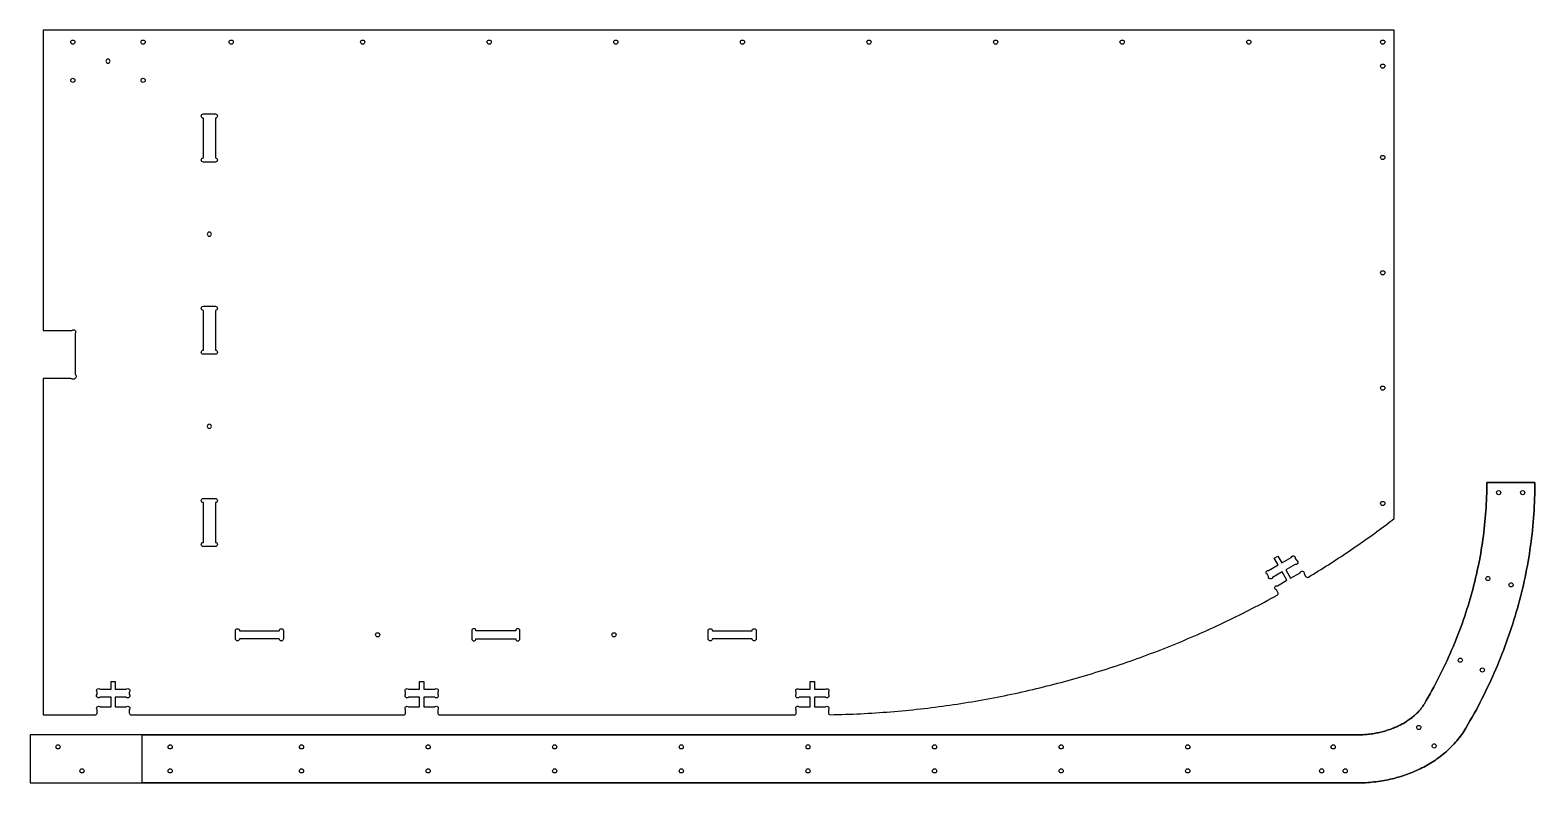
# Model space of a CAD drawing. Extents: x 0.9 to 94.8, y 0.4 to 47.4.
import ezdxf

# ---------------------------------------------------------------- set-up
doc = ezdxf.new("R2010")
doc.units = 0
for name, color, linetype in [('DOOR_OPTION_TRIM', 3, 'CONTINUOUS'), ('SCREW_LOCATION_MARKERS', 1, 'CONTINUOUS'), ('SCREW_LOCATION_RECESS', 1, 'CONTINUOUS'), ('SOLID_ENDWALL_TRIM', 245, 'CONTINUOUS'), ('THREE_QUARTER_INCH_THRUCUT', 18, 'CONTINUOUS')]:
    doc.layers.add(name, color=color, linetype=linetype)

msp = doc.modelspace()

# ---------------------------------------------------------------- linework, layer by layer
at = {"layer": 'DOOR_OPTION_TRIM'}
msp.add_lwpolyline([(7.87, 0.406), (7.87, 3.406), (81.68, 3.406), (83.675, 3.406), (83.77, 3.406), (83.861, 3.408), (83.95, 3.411), (84.04, 3.416), (84.129, 3.421), (84.217, 3.428), (84.305, 3.436), (84.393, 3.445), (84.48, 3.455), (84.567, 3.467), (84.653, 3.479), (84.738, 3.493), (84.823, 3.508), (84.908, 3.524), (84.991, 3.541), (85.074, 3.559), (85.157, 3.578), (85.239, 3.598), (85.32, 3.619), (85.4, 3.642), (85.479, 3.665), (85.558, 3.689), (85.636, 3.714), (85.713, 3.741), (85.789, 3.768), (85.864, 3.796), (85.938, 3.825), (86.011, 3.855), (86.084, 3.885), (86.155, 3.917), (86.226, 3.949), (86.295, 3.982), (86.363, 4.016), (86.431, 4.051), (86.497, 4.087), (86.562, 4.123), (86.626, 4.16), (86.688, 4.198), (86.75, 4.236), (86.81, 4.275), (86.87, 4.315), (86.928, 4.355), (86.984, 4.396), (87.04, 4.437), (87.094, 4.479), (87.147, 4.521), (87.199, 4.564), (87.249, 4.608), (87.298, 4.651), (87.346, 4.696), (87.392, 4.74), (87.437, 4.785), (87.481, 4.83), (87.524, 4.876), (87.565, 4.922), (87.604, 4.968), (87.643, 5.015), (87.68, 5.062), (87.716, 5.109), (87.75, 5.156), (87.783, 5.203), (87.815, 5.251), (87.845, 5.299), (87.877, 5.352), (87.994, 5.553), (88.113, 5.759), (88.229, 5.965), (88.344, 6.172), (88.457, 6.38), (88.567, 6.587), (88.676, 6.796), (88.784, 7.004), (88.889, 7.213), (88.992, 7.423), (89.094, 7.633), (89.193, 7.843), (89.291, 8.054), (89.387, 8.264), (89.481, 8.476), (89.573, 8.688), (89.664, 8.9), (89.752, 9.112), (89.838, 9.325), (89.923, 9.538), (90.006, 9.751), (90.087, 9.965), (90.166, 10.179), (90.243, 10.393), (90.318, 10.608), (90.391, 10.823), (90.463, 11.038), (90.532, 11.254), (90.6, 11.47), (90.666, 11.686), (90.73, 11.902), (90.792, 12.119), (90.852, 12.336), (90.91, 12.553), (90.966, 12.77), (91.021, 12.988), (91.073, 13.206), (91.124, 13.424), (91.172, 13.642), (91.219, 13.861), (91.264, 14.079), (91.307, 14.298), (91.348, 14.517), (91.388, 14.737), (91.425, 14.956), (91.46, 15.176), (91.494, 15.396), (91.526, 15.616), (91.555, 15.836), (91.583, 16.056), (91.609, 16.277), (91.633, 16.498), (91.655, 16.718), (91.675, 16.939), (91.693, 17.16), (91.71, 17.382), (91.724, 17.603), (91.736, 17.824), (91.747, 18.046), (91.756, 18.267), (91.762, 18.489), (91.767, 18.711), (91.77, 18.933), (91.771, 19.158), (91.771, 19.166), (94.771, 19.167), (94.771, 19.153), (94.77, 18.908), (94.767, 18.66), (94.761, 18.412), (94.754, 18.164), (94.744, 17.916), (94.732, 17.669), (94.718, 17.421), (94.702, 17.174), (94.684, 16.927), (94.664, 16.68), (94.641, 16.433), (94.617, 16.186), (94.59, 15.94), (94.561, 15.694), (94.53, 15.448), (94.497, 15.202), (94.462, 14.956), (94.424, 14.711), (94.385, 14.466), (94.343, 14.221), (94.299, 13.976), (94.253, 13.732), (94.205, 13.488), (94.155, 13.244), (94.103, 13.001), (94.049, 12.758), (93.992, 12.515), (93.934, 12.272), (93.873, 12.03), (93.811, 11.788), (93.746, 11.547), (93.679, 11.306), (93.61, 11.065), (93.539, 10.824), (93.466, 10.584), (93.391, 10.345), (93.314, 10.105), (93.235, 9.866), (93.153, 9.628), (93.07, 9.39), (92.984, 9.152), (92.897, 8.915), (92.807, 8.678), (92.716, 8.442), (92.622, 8.206), (92.526, 7.971), (92.429, 7.736), (92.329, 7.502), (92.227, 7.268), (92.123, 7.034), (92.017, 6.801), (91.91, 6.569), (91.8, 6.337), (91.688, 6.106), (91.574, 5.875), (91.458, 5.645), (91.34, 5.415), (91.22, 5.186), (91.098, 4.957), (90.974, 4.729), (90.848, 4.502), (90.72, 4.275), (90.59, 4.048), (90.455, 3.818), (90.395, 3.719), (90.331, 3.617), (90.264, 3.516), (90.195, 3.417), (90.124, 3.319), (90.051, 3.223), (89.976, 3.129), (89.9, 3.036), (89.821, 2.945), (89.741, 2.855), (89.659, 2.767), (89.576, 2.681), (89.491, 2.596), (89.404, 2.513), (89.316, 2.431), (89.226, 2.351), (89.135, 2.273), (89.042, 2.196), (88.948, 2.12), (88.853, 2.047), (88.756, 1.975), (88.658, 1.904), (88.559, 1.835), (88.458, 1.768), (88.356, 1.702), (88.253, 1.638), (88.149, 1.576), (88.044, 1.515), (87.937, 1.455), (87.83, 1.398), (87.721, 1.341), (87.612, 1.287), (87.501, 1.234), (87.389, 1.182), (87.277, 1.133), (87.163, 1.084), (87.049, 1.038), (86.933, 0.993), (86.817, 0.949), (86.7, 0.908), (86.582, 0.867), (86.463, 0.829), (86.343, 0.792), (86.223, 0.757), (86.102, 0.723), (85.98, 0.691), (85.857, 0.661), (85.734, 0.632), (85.609, 0.605), (85.485, 0.58), (85.359, 0.556), (85.233, 0.534), (85.107, 0.514), (84.98, 0.495), (84.852, 0.478), (84.724, 0.463), (84.595, 0.45), (84.466, 0.438), (84.336, 0.428), (84.206, 0.42), (84.075, 0.414), (83.944, 0.409), (83.812, 0.406), (83.686, 0.406), (81.68, 0.406)], close=True, dxfattribs=at)
for points in [[(94.012, 18.652, -0.414214), (94.14, 18.52, -0.414214), (94.008, 18.392, -0.414214), (93.88, 18.525, -0.414214)], [(93.313, 12.899, -0.414214), (93.409, 12.742, -0.414214), (93.252, 12.646, -0.414214), (93.156, 12.803, -0.414214)], [(91.536, 7.577, -0.414214), (91.611, 7.409, -0.414214), (91.443, 7.334, -0.414214), (91.369, 7.502, -0.414214)], [(88.586, 2.791, -0.414214), (88.566, 2.609, -0.414214), (88.383, 2.629, -0.414214), (88.403, 2.812, -0.414214)], [(9.739, 1.156, -0.414214), (9.609, 1.026, -0.414214), (9.479, 1.156, -0.414214), (9.609, 1.286, -0.414214)], [(9.739, 1.156, -0.414214), (9.609, 1.026, -0.414214), (9.479, 1.156, -0.414214), (9.609, 1.286, -0.414214)], [(17.938, 1.156, -0.414214), (17.808, 1.026, -0.414214), (17.678, 1.156, -0.414214), (17.808, 1.286, -0.414214)], [(17.938, 1.156, -0.414214), (17.808, 1.026, -0.414214), (17.678, 1.156, -0.414214), (17.808, 1.286, -0.414214)], [(25.838, 1.156, -0.414214), (25.708, 1.026, -0.414214), (25.578, 1.156, -0.414214), (25.708, 1.286, -0.414214)], [(25.838, 1.156, -0.414214), (25.708, 1.026, -0.414214), (25.578, 1.156, -0.414214), (25.708, 1.286, -0.414214)], [(33.738, 1.156, -0.414214), (33.608, 1.026, -0.414214), (33.478, 1.156, -0.414214), (33.608, 1.286, -0.414214)], [(33.738, 1.156, -0.414214), (33.608, 1.026, -0.414214), (33.478, 1.156, -0.414214), (33.608, 1.286, -0.414214)], [(41.638, 1.156, -0.414214), (41.508, 1.026, -0.414214), (41.378, 1.156, -0.414214), (41.508, 1.286, -0.414214)], [(41.638, 1.156, -0.414214), (41.508, 1.026, -0.414214), (41.378, 1.156, -0.414214), (41.508, 1.286, -0.414214)], [(49.538, 1.156, -0.414214), (49.408, 1.026, -0.414214), (49.278, 1.156, -0.414214), (49.408, 1.286, -0.414214)], [(49.538, 1.156, -0.414214), (49.408, 1.026, -0.414214), (49.278, 1.156, -0.414214), (49.408, 1.286, -0.414214)], [(57.438, 1.156, -0.414214), (57.308, 1.026, -0.414214), (57.178, 1.156, -0.414214), (57.308, 1.286, -0.414214)], [(57.438, 1.156, -0.414214), (57.308, 1.026, -0.414214), (57.178, 1.156, -0.414214), (57.308, 1.286, -0.414214)], [(65.338, 1.156, -0.414214), (65.208, 1.026, -0.414214), (65.078, 1.156, -0.414214), (65.208, 1.286, -0.414214)], [(65.338, 1.156, -0.414214), (65.208, 1.026, -0.414214), (65.078, 1.156, -0.414214), (65.208, 1.286, -0.414214)], [(73.238, 1.156, -0.414214), (73.108, 1.026, -0.414214), (72.978, 1.156, -0.414214), (73.108, 1.286, -0.414214)], [(73.238, 1.156, -0.414214), (73.108, 1.026, -0.414214), (72.978, 1.156, -0.414214), (73.108, 1.286, -0.414214)], [(81.595, 1.156, -0.414214), (81.465, 1.026, -0.414214), (81.335, 1.156, -0.414214), (81.465, 1.286, -0.414214)], [(83.066, 1.156, -0.414214), (82.936, 1.026, -0.414214), (82.806, 1.156, -0.414214), (82.936, 1.286, -0.414214)]]:
    msp.add_lwpolyline(points, format="xyb", close=True, dxfattribs=at)
at = {"layer": 'SCREW_LOCATION_MARKERS'}
for points in [[(22.557, 9.783, -0.414214), (22.687, 9.653, -0.414214), (22.557, 9.523, -0.414214), (22.427, 9.653, -0.414214)], [(37.307, 9.783, -0.414214), (37.437, 9.653, -0.414214), (37.307, 9.523, -0.414214), (37.177, 9.653, -0.414214)]]:
    msp.add_lwpolyline(points, format="xyb", close=True, dxfattribs=at)
at = {"layer": 'SCREW_LOCATION_RECESS'}
for points in [[(12.057, 34.794, 0.414214), (11.927, 34.664, 0.414214), (12.057, 34.534, 0.414214), (12.187, 34.664, 0.414214)], [(12.057, 22.794, 0.414214), (11.927, 22.664, 0.414214), (12.057, 22.534, 0.414214), (12.187, 22.664, 0.414214)]]:
    msp.add_lwpolyline(points, format="xyb", close=True, dxfattribs=at)
at = {"layer": 'SOLID_ENDWALL_TRIM'}
msp.add_lwpolyline([(0.87, 0.406), (81.68, 0.406), (83.686, 0.406), (83.812, 0.406), (83.944, 0.409), (84.075, 0.414), (84.206, 0.42), (84.336, 0.428), (84.466, 0.438), (84.595, 0.45), (84.724, 0.463), (84.852, 0.478), (84.98, 0.495), (85.107, 0.514), (85.233, 0.534), (85.359, 0.556), (85.485, 0.58), (85.609, 0.605), (85.734, 0.632), (85.857, 0.661), (85.98, 0.691), (86.102, 0.723), (86.223, 0.757), (86.343, 0.792), (86.463, 0.829), (86.582, 0.867), (86.7, 0.908), (86.817, 0.949), (86.933, 0.993), (87.049, 1.038), (87.163, 1.084), (87.277, 1.133), (87.389, 1.182), (87.501, 1.234), (87.612, 1.287), (87.721, 1.341), (87.83, 1.398), (87.937, 1.455), (88.044, 1.515), (88.149, 1.576), (88.253, 1.638), (88.356, 1.702), (88.458, 1.768), (88.559, 1.835), (88.658, 1.904), (88.756, 1.975), (88.853, 2.047), (88.948, 2.12), (89.042, 2.196), (89.135, 2.273), (89.226, 2.351), (89.316, 2.431), (89.404, 2.513), (89.491, 2.596), (89.576, 2.681), (89.659, 2.767), (89.741, 2.855), (89.821, 2.945), (89.9, 3.036), (89.976, 3.129), (90.051, 3.223), (90.124, 3.319), (90.195, 3.417), (90.264, 3.516), (90.331, 3.617), (90.395, 3.719), (90.455, 3.818), (90.59, 4.048), (90.72, 4.275), (90.848, 4.502), (90.974, 4.729), (91.098, 4.957), (91.22, 5.186), (91.34, 5.415), (91.458, 5.645), (91.574, 5.875), (91.688, 6.106), (91.8, 6.337), (91.91, 6.569), (92.017, 6.801), (92.123, 7.034), (92.227, 7.268), (92.329, 7.502), (92.429, 7.736), (92.526, 7.971), (92.622, 8.206), (92.716, 8.442), (92.807, 8.678), (92.897, 8.915), (92.984, 9.152), (93.07, 9.39), (93.153, 9.628), (93.235, 9.866), (93.314, 10.105), (93.391, 10.345), (93.466, 10.584), (93.539, 10.824), (93.61, 11.065), (93.679, 11.306), (93.746, 11.547), (93.811, 11.788), (93.873, 12.03), (93.934, 12.272), (93.992, 12.515), (94.049, 12.758), (94.103, 13.001), (94.155, 13.244), (94.205, 13.488), (94.253, 13.732), (94.299, 13.976), (94.343, 14.221), (94.385, 14.466), (94.424, 14.711), (94.462, 14.956), (94.497, 15.202), (94.53, 15.448), (94.561, 15.694), (94.59, 15.94), (94.617, 16.186), (94.641, 16.433), (94.664, 16.68), (94.684, 16.927), (94.702, 17.174), (94.718, 17.421), (94.732, 17.669), (94.744, 17.916), (94.754, 18.164), (94.761, 18.412), (94.767, 18.66), (94.77, 18.908), (94.771, 19.153), (94.771, 19.167), (91.771, 19.166), (91.771, 19.158), (91.77, 18.933), (91.767, 18.711), (91.762, 18.489), (91.756, 18.267), (91.747, 18.046), (91.736, 17.824), (91.724, 17.603), (91.71, 17.382), (91.693, 17.16), (91.675, 16.939), (91.655, 16.718), (91.633, 16.498), (91.609, 16.277), (91.583, 16.056), (91.555, 15.836), (91.526, 15.616), (91.494, 15.396), (91.46, 15.176), (91.425, 14.956), (91.388, 14.737), (91.348, 14.517), (91.307, 14.298), (91.264, 14.079), (91.219, 13.861), (91.172, 13.642), (91.124, 13.424), (91.073, 13.206), (91.021, 12.988), (90.966, 12.77), (90.91, 12.553), (90.852, 12.336), (90.792, 12.119), (90.73, 11.902), (90.666, 11.686), (90.6, 11.47), (90.532, 11.254), (90.463, 11.038), (90.391, 10.823), (90.318, 10.608), (90.243, 10.393), (90.166, 10.179), (90.087, 9.965), (90.006, 9.751), (89.923, 9.538), (89.838, 9.325), (89.752, 9.112), (89.664, 8.9), (89.573, 8.688), (89.481, 8.476), (89.387, 8.264), (89.291, 8.054), (89.193, 7.843), (89.094, 7.633), (88.992, 7.423), (88.889, 7.213), (88.784, 7.004), (88.676, 6.796), (88.567, 6.587), (88.457, 6.38), (88.344, 6.172), (88.229, 5.965), (88.113, 5.759), (87.994, 5.553), (87.877, 5.352), (87.845, 5.299), (87.815, 5.251), (87.783, 5.203), (87.75, 5.156), (87.716, 5.109), (87.68, 5.062), (87.643, 5.015), (87.604, 4.968), (87.565, 4.922), (87.524, 4.876), (87.481, 4.83), (87.437, 4.785), (87.392, 4.74), (87.346, 4.696), (87.298, 4.651), (87.249, 4.608), (87.199, 4.564), (87.147, 4.521), (87.094, 4.479), (87.04, 4.437), (86.984, 4.396), (86.928, 4.355), (86.87, 4.315), (86.81, 4.275), (86.75, 4.236), (86.688, 4.198), (86.626, 4.16), (86.562, 4.123), (86.497, 4.087), (86.431, 4.051), (86.363, 4.016), (86.295, 3.982), (86.226, 3.949), (86.155, 3.917), (86.084, 3.885), (86.011, 3.855), (85.938, 3.825), (85.864, 3.796), (85.789, 3.768), (85.713, 3.741), (85.636, 3.714), (85.558, 3.689), (85.479, 3.665), (85.4, 3.642), (85.32, 3.619), (85.239, 3.598), (85.157, 3.578), (85.074, 3.559), (84.991, 3.541), (84.908, 3.524), (84.823, 3.508), (84.738, 3.493), (84.653, 3.479), (84.567, 3.467), (84.48, 3.455), (84.393, 3.445), (84.305, 3.436), (84.217, 3.428), (84.129, 3.421), (84.04, 3.416), (83.95, 3.411), (83.861, 3.408), (83.77, 3.406), (83.675, 3.406), (81.68, 3.406), (0.87, 3.406)], close=True, dxfattribs=at)
for points in [[(92.515, 18.653, -0.414214), (92.643, 18.52, -0.414214), (92.511, 18.393, -0.414214), (92.383, 18.525, -0.414214)], [(94.012, 18.652, -0.414214), (94.14, 18.52, -0.414214), (94.008, 18.392, -0.414214), (93.88, 18.525, -0.414214)], [(91.863, 13.287, -0.414214), (91.959, 13.13, -0.414214), (91.802, 13.035, -0.414214), (91.706, 13.192, -0.414214)], [(93.313, 12.899, -0.414214), (93.409, 12.742, -0.414214), (93.252, 12.646, -0.414214), (93.156, 12.803, -0.414214)], [(90.166, 8.187, -0.414214), (90.241, 8.019, -0.414214), (90.073, 7.944, -0.414214), (89.998, 8.112, -0.414214)], [(91.536, 7.577, -0.414214), (91.611, 7.409, -0.414214), (91.443, 7.334, -0.414214), (91.369, 7.502, -0.414214)], [(87.627, 3.946, -0.414214), (87.607, 3.763, -0.414214), (87.424, 3.783, -0.414214), (87.444, 3.966, -0.414214)], [(88.586, 2.791, -0.414214), (88.566, 2.609, -0.414214), (88.383, 2.629, -0.414214), (88.403, 2.812, -0.414214)], [(2.739, 2.656, -0.414214), (2.609, 2.526, -0.414214), (2.479, 2.656, -0.414214), (2.609, 2.786, -0.414214)], [(9.739, 2.656, -0.414214), (9.609, 2.526, -0.414214), (9.479, 2.656, -0.414214), (9.609, 2.786, -0.414214)], [(17.938, 2.656, -0.414214), (17.808, 2.526, -0.414214), (17.678, 2.656, -0.414214), (17.808, 2.786, -0.414214)], [(25.838, 2.656, -0.414214), (25.708, 2.526, -0.414214), (25.578, 2.656, -0.414214), (25.708, 2.786, -0.414214)], [(33.738, 2.656, -0.414214), (33.608, 2.526, -0.414214), (33.478, 2.656, -0.414214), (33.608, 2.786, -0.414214)], [(41.638, 2.656, -0.414214), (41.508, 2.526, -0.414214), (41.378, 2.656, -0.414214), (41.508, 2.786, -0.414214)], [(49.538, 2.656, -0.414214), (49.408, 2.526, -0.414214), (49.278, 2.656, -0.414214), (49.408, 2.786, -0.414214)], [(57.438, 2.656, -0.414214), (57.308, 2.526, -0.414214), (57.178, 2.656, -0.414214), (57.308, 2.786, -0.414214)], [(65.338, 2.656, -0.414214), (65.208, 2.526, -0.414214), (65.078, 2.656, -0.414214), (65.208, 2.786, -0.414214)], [(73.238, 2.656, -0.414214), (73.108, 2.526, -0.414214), (72.978, 2.656, -0.414214), (73.108, 2.786, -0.414214)], [(82.316, 2.656, -0.414214), (82.186, 2.526, -0.414214), (82.056, 2.656, -0.414214), (82.186, 2.786, -0.414214)], [(3.979, 1.156, -0.414214), (4.109, 1.286, -0.414214), (4.239, 1.156, -0.414214), (4.109, 1.026, -0.414214)], [(9.739, 1.156, -0.414214), (9.609, 1.026, -0.414214), (9.479, 1.156, -0.414214), (9.609, 1.286, -0.414214)], [(9.739, 1.156, -0.414214), (9.609, 1.026, -0.414214), (9.479, 1.156, -0.414214), (9.609, 1.286, -0.414214)], [(17.938, 1.156, -0.414214), (17.808, 1.026, -0.414214), (17.678, 1.156, -0.414214), (17.808, 1.286, -0.414214)], [(17.938, 1.156, -0.414214), (17.808, 1.026, -0.414214), (17.678, 1.156, -0.414214), (17.808, 1.286, -0.414214)], [(25.838, 1.156, -0.414214), (25.708, 1.026, -0.414214), (25.578, 1.156, -0.414214), (25.708, 1.286, -0.414214)], [(25.838, 1.156, -0.414214), (25.708, 1.026, -0.414214), (25.578, 1.156, -0.414214), (25.708, 1.286, -0.414214)], [(33.738, 1.156, -0.414214), (33.608, 1.026, -0.414214), (33.478, 1.156, -0.414214), (33.608, 1.286, -0.414214)], [(33.738, 1.156, -0.414214), (33.608, 1.026, -0.414214), (33.478, 1.156, -0.414214), (33.608, 1.286, -0.414214)], [(41.638, 1.156, -0.414214), (41.508, 1.026, -0.414214), (41.378, 1.156, -0.414214), (41.508, 1.286, -0.414214)], [(41.638, 1.156, -0.414214), (41.508, 1.026, -0.414214), (41.378, 1.156, -0.414214), (41.508, 1.286, -0.414214)], [(49.538, 1.156, -0.414214), (49.408, 1.026, -0.414214), (49.278, 1.156, -0.414214), (49.408, 1.286, -0.414214)], [(49.538, 1.156, -0.414214), (49.408, 1.026, -0.414214), (49.278, 1.156, -0.414214), (49.408, 1.286, -0.414214)], [(57.438, 1.156, -0.414214), (57.308, 1.026, -0.414214), (57.178, 1.156, -0.414214), (57.308, 1.286, -0.414214)], [(57.438, 1.156, -0.414214), (57.308, 1.026, -0.414214), (57.178, 1.156, -0.414214), (57.308, 1.286, -0.414214)], [(65.338, 1.156, -0.414214), (65.208, 1.026, -0.414214), (65.078, 1.156, -0.414214), (65.208, 1.286, -0.414214)], [(65.338, 1.156, -0.414214), (65.208, 1.026, -0.414214), (65.078, 1.156, -0.414214), (65.208, 1.286, -0.414214)], [(73.238, 1.156, -0.414214), (73.108, 1.026, -0.414214), (72.978, 1.156, -0.414214), (73.108, 1.286, -0.414214)], [(73.238, 1.156, -0.414214), (73.108, 1.026, -0.414214), (72.978, 1.156, -0.414214), (73.108, 1.286, -0.414214)], [(81.595, 1.156, -0.414214), (81.465, 1.026, -0.414214), (81.335, 1.156, -0.414214), (81.465, 1.286, -0.414214)], [(83.066, 1.156, -0.414214), (82.936, 1.026, -0.414214), (82.806, 1.156, -0.414214), (82.936, 1.286, -0.414214)]]:
    msp.add_lwpolyline(points, format="xyb", close=True, dxfattribs=at)
at = {"layer": 'THREE_QUARTER_INCH_THRUCUT'}
for points in [[(1.682, 47.403), (1.681, 28.653), (3.497, 28.653, -1), (3.681, 28.468), (3.681, 27.153), (3.681, 25.921, 0.143059), (3.691, 25.909, -0.075062), (3.702, 25.897, -0.253234), (3.724, 25.718, -0.253231), (3.586, 25.601, -0.201874), (3.47, 25.624, 0.059751), (3.413, 25.653), (1.681, 25.653), (1.681, 4.653), (4.926, 4.653, 0.414211), (5.056, 4.783), (5.056, 4.969, -1), (5.24, 5.153), (5.926, 5.153), (5.926, 5.753), (5.24, 5.753, -1), (5.056, 5.936), (5.056, 6.069, -1), (5.24, 6.253), (5.926, 6.253), (5.926, 6.74), (6.186, 6.74), (6.186, 6.253), (6.873, 6.253, -1), (7.056, 6.069), (7.056, 5.936, -1), (6.873, 5.753), (6.186, 5.753), (6.186, 5.153), (6.873, 5.153, -1), (7.056, 4.969), (7.056, 4.783, 0.414211), (7.186, 4.653), (24.176, 4.653, 0.414211), (24.306, 4.783), (24.306, 4.969, -1), (24.49, 5.153), (25.176, 5.153), (25.176, 5.753), (24.49, 5.753, -1), (24.306, 5.936), (24.306, 6.069, -1), (24.49, 6.253), (25.176, 6.253), (25.176, 6.74), (25.436, 6.74), (25.436, 6.253), (26.123, 6.253, -1), (26.306, 6.069), (26.306, 5.936, -1), (26.123, 5.753), (25.436, 5.753), (25.436, 5.153), (26.123, 5.153, -1), (26.306, 4.969), (26.306, 4.783, 0.414211), (26.436, 4.653), (48.551, 4.653, 0.414211), (48.681, 4.783), (48.681, 4.969, -1), (48.865, 5.153), (49.551, 5.153), (49.551, 5.753), (48.865, 5.753, -1), (48.681, 5.936), (48.681, 6.069, -1), (48.865, 6.253), (49.551, 6.253), (49.551, 6.74), (49.811, 6.74), (49.811, 6.253), (50.498, 6.253, -1), (50.681, 6.069), (50.681, 5.936, -1), (50.498, 5.753), (49.811, 5.753), (49.811, 5.153), (50.498, 5.153, -1), (50.681, 4.969), (50.681, 4.793, 0.414211), (50.811, 4.663), (51.048, 4.668), (51.284, 4.674), (51.52, 4.681), (51.756, 4.688), (51.992, 4.697), (52.227, 4.706), (52.462, 4.716), (52.697, 4.728), (52.932, 4.74), (53.166, 4.753), (53.401, 4.767), (53.635, 4.781), (53.868, 4.797), (54.102, 4.814), (54.335, 4.831), (54.568, 4.85), (54.801, 4.869), (55.033, 4.889), (55.266, 4.91), (55.497, 4.932), (55.729, 4.955), (55.961, 4.978), (56.192, 5.003), (56.423, 5.028), (56.653, 5.055), (56.884, 5.082), (57.114, 5.11), (57.344, 5.139), (57.573, 5.169), (57.803, 5.199), (58.032, 5.231), (58.261, 5.263), (58.489, 5.296), (58.717, 5.33), (58.945, 5.365), (59.173, 5.401), (59.4, 5.438), (59.627, 5.475), (59.854, 5.513), (60.081, 5.553), (60.307, 5.593), (60.533, 5.634), (60.759, 5.675), (60.984, 5.718), (61.209, 5.761), (61.434, 5.805), (61.658, 5.851), (61.882, 5.896), (62.106, 5.943), (62.33, 5.991), (62.553, 6.039), (62.776, 6.088), (62.999, 6.138), (63.221, 6.189), (63.443, 6.241), (63.664, 6.294), (63.886, 6.347), (64.107, 6.401), (64.328, 6.456), (64.548, 6.512), (64.768, 6.568), (64.988, 6.626), (65.207, 6.684), (65.426, 6.743), (65.645, 6.803), (65.863, 6.864), (66.082, 6.925), (66.299, 6.987), (66.517, 7.05), (66.734, 7.114), (66.95, 7.179), (67.167, 7.244), (67.383, 7.31), (67.599, 7.377), (67.814, 7.445), (68.029, 7.514), (68.244, 7.583), (68.458, 7.653), (68.672, 7.724), (68.885, 7.796), (69.099, 7.869), (69.312, 7.942), (69.524, 8.016), (69.736, 8.091), (69.948, 8.166), (70.159, 8.243), (70.37, 8.32), (70.581, 8.398), (70.791, 8.476), (71.001, 8.556), (71.211, 8.636), (71.42, 8.717), (71.629, 8.799), (71.837, 8.881), (72.045, 8.964), (72.253, 9.048), (72.46, 9.133), (72.667, 9.219), (72.874, 9.305), (73.08, 9.392), (73.285, 9.479), (73.491, 9.568), (73.696, 9.657), (73.9, 9.747), (74.104, 9.838), (74.308, 9.929), (74.511, 10.021), (74.714, 10.114), (74.917, 10.208), (75.119, 10.302), (75.321, 10.397), (75.522, 10.493), (75.723, 10.59), (75.923, 10.687), (76.123, 10.785), (76.323, 10.883), (76.522, 10.983), (76.721, 11.083), (76.919, 11.184), (77.117, 11.285), (77.315, 11.388), (77.512, 11.491), (77.709, 11.594), (77.905, 11.699), (78.101, 11.804), (78.296, 11.91), (78.491, 12.016), (78.686, 12.123, 0.414211), (78.733, 12.302), (78.639, 12.463, -1), (78.707, 12.714), (79.301, 13.057), (79.001, 13.577), (78.407, 13.234, -1), (78.156, 13.301), (78.089, 13.416, -1), (78.157, 13.667), (78.751, 14.01), (78.507, 14.432), (78.733, 14.562), (78.976, 14.14), (79.57, 14.483, -1), (79.821, 14.416), (79.888, 14.301, -1), (79.82, 14.05), (79.226, 13.707), (79.526, 13.187), (80.12, 13.53, -1), (80.371, 13.463), (80.465, 13.302, 0.414211), (80.642, 13.254), (80.799, 13.349), (80.955, 13.445), (81.111, 13.541), (81.267, 13.637), (81.422, 13.734), (81.577, 13.832), (81.731, 13.929), (81.886, 14.028), (82.04, 14.127), (82.193, 14.226), (82.347, 14.326), (82.5, 14.427), (82.653, 14.527), (82.805, 14.629), (82.957, 14.73), (83.109, 14.833), (83.26, 14.935), (83.411, 15.038), (83.562, 15.142), (83.713, 15.246), (83.863, 15.35), (84.012, 15.455), (84.162, 15.56), (84.311, 15.666), (84.46, 15.772), (84.608, 15.879), (84.756, 15.986), (84.904, 16.093), (85.051, 16.2), (85.198, 16.308), (85.345, 16.417), (85.492, 16.526), (85.618, 16.62), (85.745, 16.715), (85.871, 16.811), (85.997, 16.907), (85.997, 47.403)], [(3.408, 46.653, -0.414214), (3.538, 46.783, -0.414214), (3.668, 46.653, -0.414214), (3.538, 46.523, -0.414214)], [(3.408, 46.653, -0.414214), (3.538, 46.783, -0.414214), (3.668, 46.653, -0.414214), (3.538, 46.523, -0.414214)], [(7.791, 46.653, -0.414214), (7.921, 46.783, -0.414214), (8.051, 46.653, -0.414214), (7.921, 46.523, -0.414214)], [(7.791, 46.653, -0.414214), (7.921, 46.783, -0.414214), (8.051, 46.653, -0.414214), (7.921, 46.523, -0.414214)], [(13.551, 46.653, -0.414214), (13.421, 46.523, -0.414214), (13.291, 46.653, -0.414214), (13.421, 46.783, -0.414214)], [(13.551, 46.653, -0.414214), (13.421, 46.523, -0.414214), (13.291, 46.653, -0.414214), (13.421, 46.783, -0.414214)], [(21.75, 46.653, -0.414214), (21.62, 46.523, -0.414214), (21.49, 46.653, -0.414214), (21.62, 46.783, -0.414214)], [(21.75, 46.653, -0.414214), (21.62, 46.523, -0.414214), (21.49, 46.653, -0.414214), (21.62, 46.783, -0.414214)], [(29.65, 46.653, -0.414214), (29.52, 46.523, -0.414214), (29.39, 46.653, -0.414214), (29.52, 46.783, -0.414214)], [(29.65, 46.653, -0.414214), (29.52, 46.523, -0.414214), (29.39, 46.653, -0.414214), (29.52, 46.783, -0.414214)], [(37.55, 46.653, -0.414214), (37.42, 46.523, -0.414214), (37.29, 46.653, -0.414214), (37.42, 46.783, -0.414214)], [(37.55, 46.653, -0.414214), (37.42, 46.523, -0.414214), (37.29, 46.653, -0.414214), (37.42, 46.783, -0.414214)], [(45.45, 46.653, -0.414214), (45.32, 46.523, -0.414214), (45.19, 46.653, -0.414214), (45.32, 46.783, -0.414214)], [(45.45, 46.653, -0.414214), (45.32, 46.523, -0.414214), (45.19, 46.653, -0.414214), (45.32, 46.783, -0.414214)], [(53.35, 46.653, -0.414214), (53.22, 46.523, -0.414214), (53.09, 46.653, -0.414214), (53.22, 46.783, -0.414214)], [(53.35, 46.653, -0.414214), (53.22, 46.523, -0.414214), (53.09, 46.653, -0.414214), (53.22, 46.783, -0.414214)], [(61.25, 46.653, -0.414214), (61.12, 46.523, -0.414214), (60.99, 46.653, -0.414214), (61.12, 46.783, -0.414214)], [(61.25, 46.653, -0.414214), (61.12, 46.523, -0.414214), (60.99, 46.653, -0.414214), (61.12, 46.783, -0.414214)], [(69.15, 46.653, -0.414214), (69.02, 46.523, -0.414214), (68.89, 46.653, -0.414214), (69.02, 46.783, -0.414214)], [(69.15, 46.653, -0.414214), (69.02, 46.523, -0.414214), (68.89, 46.653, -0.414214), (69.02, 46.783, -0.414214)], [(77.05, 46.653, -0.414214), (76.92, 46.523, -0.414214), (76.79, 46.653, -0.414214), (76.92, 46.783, -0.414214)], [(77.05, 46.653, -0.414214), (76.92, 46.523, -0.414214), (76.79, 46.653, -0.414214), (76.92, 46.783, -0.414214)], [(85.406, 46.653, -0.414214), (85.276, 46.523, -0.414214), (85.146, 46.653, -0.414214), (85.276, 46.783, -0.414214)], [(5.599, 45.461, 0.414214), (5.729, 45.331, 0.414214), (5.859, 45.461, 0.414214), (5.729, 45.591, 0.414214)], [(5.599, 45.461, 0.414214), (5.729, 45.331, 0.414214), (5.859, 45.461, 0.414214), (5.729, 45.591, 0.414214)], [(85.406, 45.153, -0.414214), (85.276, 45.023, -0.414214), (85.146, 45.153, -0.414214), (85.276, 45.283, -0.414214)], [(3.408, 44.27, -0.414214), (3.538, 44.4, -0.414214), (3.668, 44.27, -0.414214), (3.538, 44.14, -0.414214)], [(3.408, 44.27, -0.414214), (3.538, 44.4, -0.414214), (3.668, 44.27, -0.414214), (3.538, 44.14, -0.414214)], [(7.791, 44.27, -0.414214), (7.921, 44.4, -0.414214), (8.051, 44.27, -0.414214), (7.921, 44.14, -0.414214)], [(7.791, 44.27, -0.414214), (7.921, 44.4, -0.414214), (8.051, 44.27, -0.414214), (7.921, 44.14, -0.414214)], [(12.432, 39.424, -1), (12.432, 39.164), (11.682, 39.164, -1), (11.682, 39.424), (11.682, 41.903, -1), (11.682, 42.164), (12.432, 42.164, -1), (12.432, 41.903)], [(85.406, 39.453, -0.414214), (85.276, 39.323, -0.414214), (85.146, 39.453, -0.414214), (85.276, 39.583, -0.414214)], [(85.406, 32.253, -0.414214), (85.276, 32.123, -0.414214), (85.146, 32.253, -0.414214), (85.276, 32.383, -0.414214)], [(12.432, 27.424, -1), (12.432, 27.164), (11.682, 27.164, -1), (11.682, 27.424), (11.682, 29.903, -1), (11.682, 30.164), (12.432, 30.164, -1), (12.432, 29.903)], [(85.406, 25.053, -0.414214), (85.276, 24.923, -0.414214), (85.146, 25.053, -0.414214), (85.276, 25.183, -0.414214)], [(12.432, 15.424, -1), (12.432, 15.164), (11.682, 15.164, -1), (11.682, 15.424), (11.682, 17.903, -1), (11.682, 18.164), (12.432, 18.164, -1), (12.432, 17.903)], [(85.406, 17.853, -0.414214), (85.276, 17.723, -0.414214), (85.146, 17.853, -0.414214), (85.276, 17.983, -0.414214)], [(16.682, 9.903), (16.682, 9.403, -1), (16.421, 9.403), (13.943, 9.403, -1), (13.682, 9.403), (13.682, 9.903, -1), (13.943, 9.903), (16.421, 9.903, -1)], [(31.432, 9.903, 1), (31.171, 9.903), (28.693, 9.903, 1), (28.432, 9.903), (28.432, 9.403, 1), (28.693, 9.403), (31.171, 9.403, 1), (31.432, 9.403)], [(46.182, 9.903), (46.182, 9.403, -1), (45.921, 9.403), (43.443, 9.403, -1), (43.182, 9.403), (43.182, 9.903, -1), (43.443, 9.903), (45.921, 9.903, -1)]]:
    msp.add_lwpolyline(points, format="xyb", close=True, dxfattribs=at)

doc.saveas('drawing.dxf')
